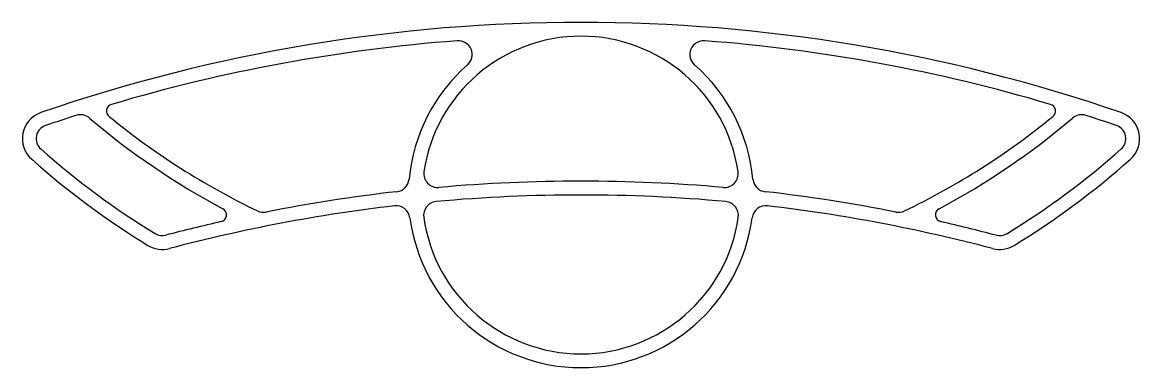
# Model space of a CAD drawing. Extents: x 1896 to 2058, y 2626 to 2676.
import ezdxf

# ---------------------------------------------------------------- set-up
doc = ezdxf.new("R2010")
doc.units = 0
doc.layers.get('0').update_dxf_attribs({"linetype": 'CONTINUOUS'})

msp = doc.modelspace()

# ---------------------------------------------------------------- linework, layer by layer
for centre, radius, start, end in [((1977.29, 2435.19), 240.81, 71.0409, 108.9591), ((1977.29, 2435.19), 238.81, 94.3065, 106.544), ((1977.29, 2651), 23, 8.4549, 171.5451), ((1959.52, 2671.33), 2, 311.1332, 94.8415), ((1995.05, 2671.33), 2, 85.1709, 228.8568), ((1977.29, 2435.19), 238.81, 73.4557, 85.6932), ((1977.29, 2651), 25, 131.143, 174.7537), ((1977.29, 2651), 25, 5.2453, 48.8561), ((1909.57, 2663.16), 1, 106.5329, 231.662), ((2045.01, 2663.16), 1, 308.3571, 73.456), ((1900.38, 2659.16), 4, 109.3857, 228.4711), ((1977.28, 2435.18), 238.81, 107.8245, 108.9442), ((1904.79, 2660.63), 2, 49.2513, 107.8267), ((1977.29, 2746), 110, 229.669, 241.8518), ((1977.29, 2746), 108, 230.7458, 244.285), ((1977.29, 2746), 108, 295.7089, 309.254), ((1977.29, 2746), 110, 298.1482, 310.331), ((2049.79, 2660.63), 2, 72.1767, 130.7548), ((1977.29, 2435.19), 238.81, 71.0533, 72.1733), ((2054.2, 2659.16), 4, 311.5311, 70.6095), ((1900.38, 2659.16), 2, 108.304, 228.4689), ((2054.2, 2659.16), 2, 311.5264, 71.6752), ((1977.29, 2746), 118, 228.4681, 238.4864), ((1977.29, 2746), 118, 301.5123, 311.5306), ((1977.29, 2746), 120, 228.4694, 238.4877), ((1977.29, 2746), 120, 301.5136, 311.5319), ((1956.52, 2654.09), 2, 171.5452, 275.034), ((1998.06, 2654.09), 2, 264.9681, 8.455), ((1950.4, 2653.47), 2, 275.8715, 354.7538), ((1977.29, 2418.17), 234.83, 84.9682, 95.0317), ((2004.18, 2653.47), 2, 185.2465, 264.1343), ((1977.29, 2418.17), 234.83, 96.5242, 101.1956), ((1977.29, 2418.17), 232.83, 84.8316, 95.1682), ((1977.29, 2418.17), 234.83, 78.8068, 83.4757), ((1977.29, 2418.17), 232.83, 96.666, 104.8336), ((1950.52, 2647.44), 2, 7.1008, 97.5391), ((1956.49, 2648.06), 2, 95.1682, 188.5083), ((1998.08, 2648.06), 2, 351.4937, 84.8317), ((2004.05, 2647.44), 2, 82.4609, 172.8992), ((1977.29, 2418.17), 232.83, 75.1666, 83.3343), ((1924.94, 2648.12), 1, 282.8102, 63.147), ((1931.31, 2650.49), 2, 243.9783, 281.1957), ((1977.29, 2651), 25, 187.6069, 352.3931), ((1977.29, 2651), 23, 188.0839, 351.9161), ((2023.27, 2650.49), 2, 258.5213, 295.709), ((2029.63, 2648.12), 1, 116.8714, 257.1758), ((1977.28, 2418.17), 234.83, 102.8232, 104.8327), ((1977.28, 2418.17), 234.83, 75.165, 77.1745), ((1916.66, 2647.11), 2, 238.4917, 284.8402), ((2037.92, 2647.11), 2, 255.17, 301.5181), ((1916.66, 2647.11), 4, 238.4844, 284.8317), ((2037.92, 2647.11), 4, 255.1631, 301.5105)]:
    msp.add_arc(centre, radius, start, end)

doc.saveas('drawing.dxf')
